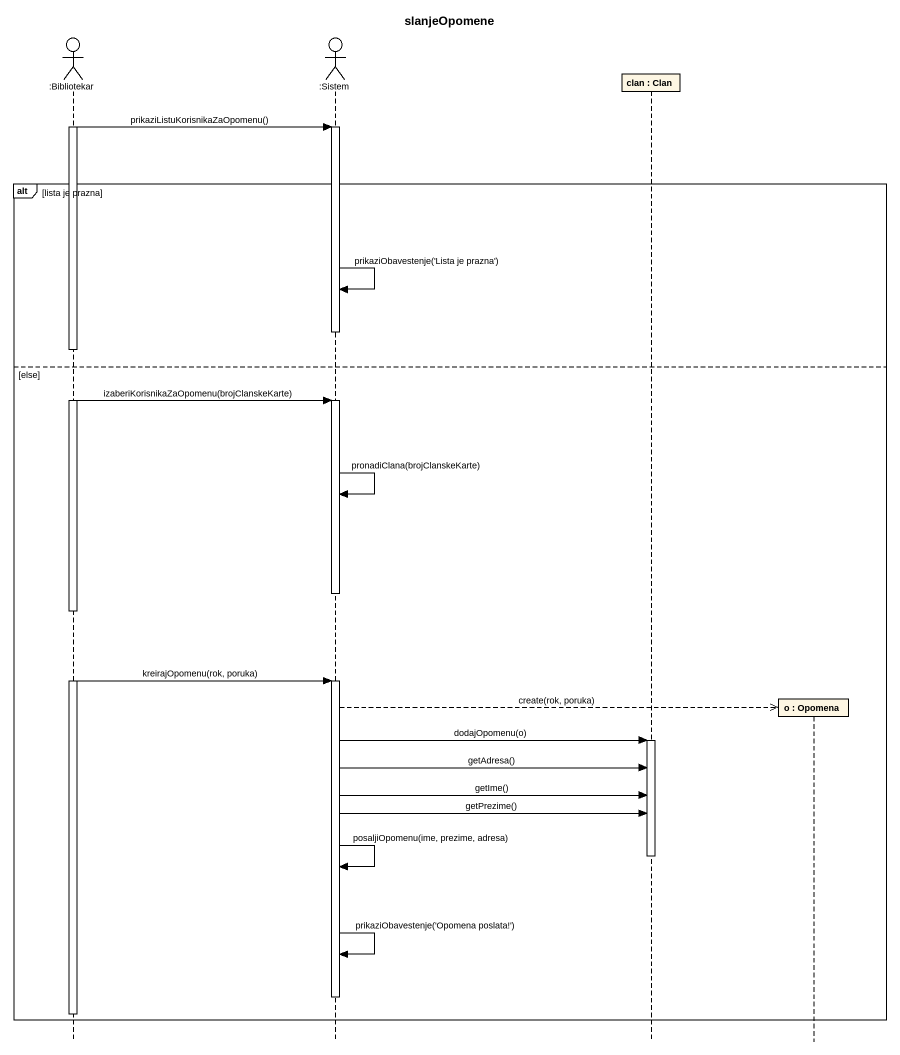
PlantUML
@startuml
title slanjeOpomene
hide footbox
actor ":Bibliotekar" as Bibliotekar
actor ":Sistem" as Sistem
participant "clan : Clan" as clan
participant "o : Opomena" as o_

activate Bibliotekar
Bibliotekar -> Sistem : prikaziListuKorisnikaZaOpomenu()
activate Sistem
alt lista je prazna
  Sistem -> Sistem : prikaziObavestenje('Lista je prazna')
  deactivate Sistem
else else
  Bibliotekar -> Sistem : izaberiKorisnikaZaOpomenu(brojClanskeKarte)
  activate Sistem
  Sistem -> Sistem : pronadiClana(brojClanskeKarte)
  deactivate Sistem
  Bibliotekar -> Sistem : kreirajOpomenu(rok, poruka)
  activate Sistem
  Sistem -->> o_ ** : create(rok, poruka)
  Sistem -> clan : dodajOpomenu(o)
  activate clan
  Sistem -> clan : getAdresa()
  Sistem -> clan : getIme()
  Sistem -> clan : getPrezime()
  deactivate clan
  Sistem -> Sistem : posaljiOpomenu(ime, prezime, adresa)
  Sistem -> Sistem : prikaziObavestenje('Opomena poslata!')
  deactivate Sistem
  deactivate Bibliotekar
end
@enduml
